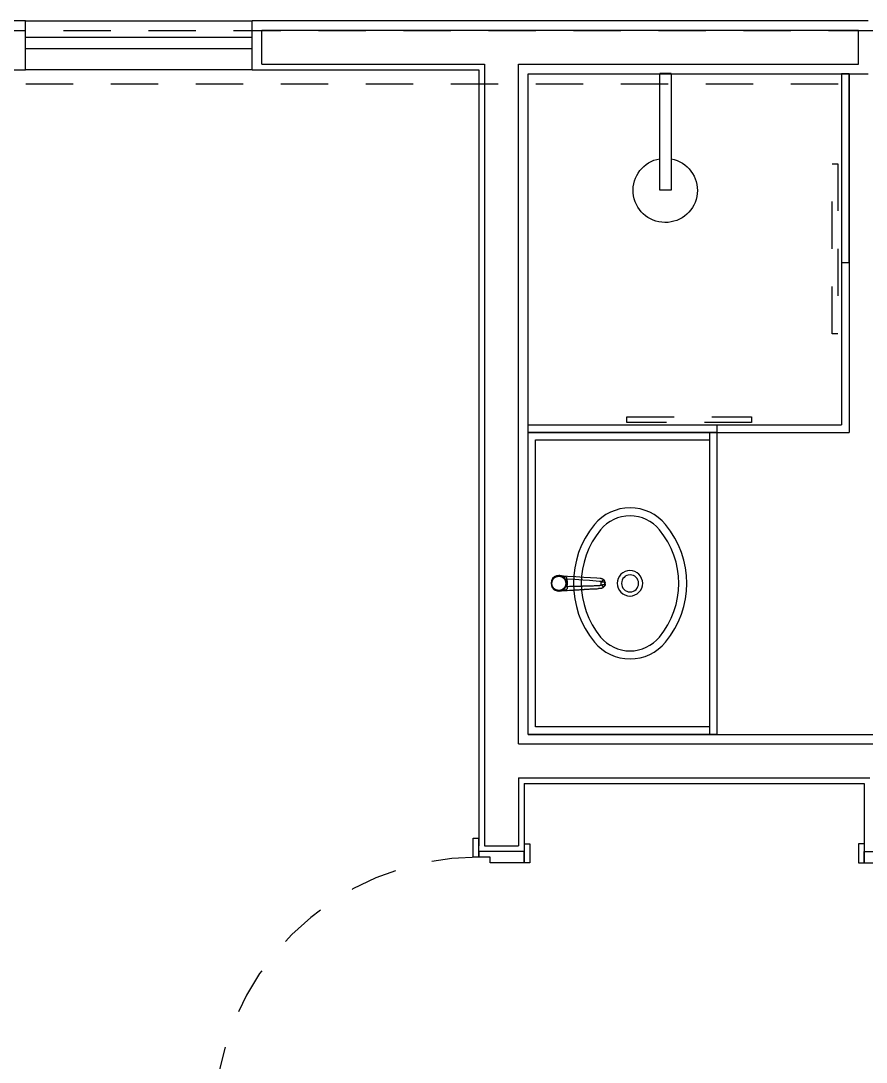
# Model space of a CAD drawing. Header units: millimetres. Extents: x 188.6 to 263.2, y 40.1 to 120.1.
# Drawn here: x 193.094 to 195.331, y 95.802 to 98.56 of the extents above; entities that cross this region are included whole.
import ezdxf

# ---------------------------------------------------------------- set-up
doc = ezdxf.new("R2010")
doc.units = ezdxf.units.MM
doc.linetypes.add('HIDDEN2', pattern=[0.1875, 0.125, -0.0625])
doc.linetypes.add('XREF-TIPO$0$HIDDEN2', pattern=[0.1875, 0.125, -0.0625])
for name, color, linetype in [('ARQ', 8, 'Continuous'), ('ESTR-VIGAS', 11, 'HIDDEN2'), ('ESTRUTURA', 7, 'Continuous')]:
    doc.layers.add(name, color=color, linetype=linetype)

# ---------------------------------------------------------------- blocks, each defined once
blk = doc.blocks.new('COBERTURA_29-09-2016')
at = {"layer": 'ESTR-VIGAS'}
for points in [[(-7.72, 12.155), (-14.92, 12.155)], [(-14.92, 12.015), (-8.14, 12.015)]]:
    blk.add_lwpolyline(points, dxfattribs=at)
blk = doc.blocks.new('XREF-TIPO$0$CHUVEIRO')
at = {"color": 0}
for p, q in [((216.39, 104.5817), (216.39, 104.8912)), ((216.39, 104.8912), (216.42, 104.8912)), ((216.42, 104.8912), (216.42, 104.5817)), ((216.39, 104.5817), (216.42, 104.5817))]:
    blk.add_line(p, q, dxfattribs=at)
at = {"color": 0, "extrusion": (0, 0, -1)}
blk.add_ellipse((216.4058, 104.8916), major_axis=(-0.0851, 0), ratio=1, start_param=4.898771, end_param=10.827741, dxfattribs=at)
blk = doc.blocks.new('XREF-TIPO$0$L59_p')
at = {"color": 252}
blk.add_lwpolyline([(0.1556, 0.0941, 0.358974), (-0.1556, 0.0941, 0.471698), (-0.1556, -0.0941, 0.358974), (0.1556, -0.0941, 0.471698)], format="xyb", close=True, dxfattribs=at)
for points in [[(0.1422, 0.0779, 0.358974), (-0.1422, 0.0779, 0.471698), (-0.1422, -0.0779, 0.358974), (0.1422, -0.0779, 0.471698)], [(0, 0.0225, 1), (0, -0.0225, 1)]]:
    blk.add_lwpolyline(points, format="xyb", close=True)
blk.add_lwpolyline([(0.0335, 0, 336.274616), (0.0335, -0.0004)], format="xyb")
blk = doc.blocks.new('XREF-TIPO$0$1198c35_p')
for p, q in [((-0.0114, 0.0111), (-0.0114, 0.0115)), ((-0.0114, 0.0111), (-0.0114, 0.0111)), ((0.0297, 0.0128), (0.0297, 0.0128)), ((0.0297, 0.0126), (0.0297, 0.0127)), ((0.004, -0.0054), (0.004, -0.0073)), ((0.004, -0.0054), (0.0141, -0.0054)), ((0.0141, -0.0073), (0.004, -0.0073)), ((0.0141, -0.0054), (0.0141, -0.0073)), ((0.0054, -0.0974), (0.0128, -0.0974)), ((0.0061, -0.1075), (0.0121, -0.1075)), ((0.0226, -0.0968), (0.0226, -0.097))]:
    blk.add_line(p, q)
for points in [[(-0.0077, -0.0516, 0), (-0.0078, -0.0508, 0), (-0.0078, -0.0496, 0), (-0.0079, -0.0488, 0), (-0.008, -0.0479, 0), (-0.008, -0.0476, 0), (-0.008, -0.0474, 0), (-0.008, -0.0471, 0), (-0.008, -0.0468, 0), (-0.008, -0.0466, 0), (-0.0081, -0.0463, 0), (-0.0082, -0.0435, 0), (-0.0084, -0.0409, 0), (-0.0086, -0.0384, 0), (-0.0087, -0.0361, 0), (-0.0088, -0.0347, 0), (-0.0089, -0.033, 0), (-0.009, -0.0313, 0), (-0.0091, -0.0297, 0), (-0.0092, -0.0281, 0), (-0.0094, -0.0246, 0), (-0.0096, -0.0211, 0), (-0.0098, -0.0177, 0), (-0.01, -0.0141, 0), (-0.0104, -0.0076, 0), (-0.0108, -0.0012, 0), (-0.0111, 0.005, 0), (-0.0114, 0.0111, 0)], [(-0.0088, -0.0025, 0), (-0.0096, 0.0002, 0), (-0.0102, 0.003, 0), (-0.0109, 0.0065, 0), (-0.0112, 0.0086, 0), (-0.0113, 0.0098, 0), (-0.0114, 0.0105, 0), (-0.0114, 0.0108, 0), (-0.0114, 0.0108, 0), (-0.0114, 0.0109, 0), (-0.0114, 0.011, 0), (-0.0114, 0.011, 0), (-0.0114, 0.0111, 0), (-0.0114, 0.0111, 0), (-0.0114, 0.0111, 0), (-0.0114, 0.0111, 0), (-0.0114, 0.0111, 0), (-0.0114, 0.0111, 0)], [(-0.0086, 0.0036, 0), (-0.0081, 0.0025, 0), (-0.0079, 0.0012, 0), (-0.008, -0.0002, 0), (-0.0084, -0.0016, 0), (-0.0088, -0.0025, 0)], [(-0.0086, 0.0036, 0), (-0.0082, 0.0029, 0), (-0.0075, 0.0019, 0), (-0.0067, 0.001, 0), (-0.0058, 0, 0), (-0.0047, -0.0009, 0), (-0.0035, -0.0019, 0), (-0.0023, -0.0027, 0), (-0.0014, -0.0033, 0), (-0.0005, -0.0037, 0), (0.0005, -0.0042, 0), (0.0014, -0.0046, 0)], [(0.0194, -0.0033, 0), (0.0205, -0.0026, 0), (0.022, -0.0016, 0), (0.0233, -0.0004, 0), (0.0242, 0.0004, 0), (0.0251, 0.0013, 0), (0.0257, 0.0022, 0), (0.0264, 0.0031, 0), (0.027, 0.0042, 0), (0.0277, 0.0053, 0)], [(0.0279, 0.0002, 0), (0.0277, -0.0007, 0), (0.0274, -0.0016, 0), (0.0271, -0.0024, 0), (0.0267, -0.0032, 0), (0.0264, -0.0037, 0), (0.026, -0.0042, 0), (0.0258, -0.0045, 0), (0.0255, -0.0047, 0), (0.0252, -0.005, 0), (0.0248, -0.0052, 0), (0.0244, -0.0054, 0), (0.0242, -0.0055, 0), (0.0239, -0.0056, 0), (0.0236, -0.0057, 0), (0.0232, -0.0058, 0), (0.0227, -0.0059, 0), (0.0221, -0.006, 0), (0.0217, -0.006, 0), (0.0213, -0.0061, 0), (0.0209, -0.0062, 0), (0.0208, -0.0063, 0), (0.0206, -0.0063, 0), (0.0204, -0.0064, 0), (0.0203, -0.0065, 0)], [(0.0297, 0.0125, 0), (0.0285, -0.0088, 0), (0.0273, -0.0301, 0), (0.0259, -0.0514, 0), (0.0247, -0.0689, 0), (0.0234, -0.0865, 0), (0.0227, -0.0952, 0), (0.0226, -0.0962, 0), (0.0226, -0.0966, 0), (0.0226, -0.0968, 0)], [(0.0277, 0.0053, 0), (0.0273, 0.0042, 0), (0.0272, 0.0029, 0), (0.0274, 0.0015, 0), (0.0279, 0.0002, 0)], [(0.0297, 0.0125, 0), (0.0297, 0.0125, 0), (0.0297, 0.0125, 0), (0.0297, 0.0125, 0), (0.0297, 0.0125, 0), (0.0297, 0.0125, 0), (0.0297, 0.0125, 0), (0.0297, 0.0125, 0), (0.0297, 0.0124, 0), (0.0297, 0.0124, 0), (0.0297, 0.0123, 0), (0.0296, 0.0123, 0), (0.0296, 0.0121, 0), (0.0296, 0.0112, 0), (0.0295, 0.0103, 0), (0.0291, 0.0066, 0), (0.0285, 0.0029, 0), (0.0279, 0.0002, 0)], [(0.0011, -0.0071, 0), (0.0011, -0.0071, 0), (0.001, -0.0071, 0), (0.0008, -0.0071, 0), (0.0006, -0.0071, 0), (0.0003, -0.0071, 0), (0, -0.0071, 0), (-0.0008, -0.0073, 0), (-0.0016, -0.0074, 0), (-0.0021, -0.0075, 0), (-0.0027, -0.0075, 0), (-0.003, -0.0076, 0), (-0.0034, -0.0076, 0), (-0.0037, -0.0076, 0), (-0.004, -0.0075, 0), (-0.0042, -0.0075, 0), (-0.0045, -0.0074, 0), (-0.0048, -0.0074, 0), (-0.0051, -0.0073, 0), (-0.0055, -0.0071, 0), (-0.0059, -0.0069, 0), (-0.0061, -0.0067, 0), (-0.0064, -0.0066, 0), (-0.0067, -0.0062, 0), (-0.0071, -0.0059, 0), (-0.0074, -0.0055, 0), (-0.0077, -0.0051, 0), (-0.008, -0.0044, 0), (-0.0084, -0.0037, 0), (-0.0086, -0.0031, 0), (-0.0088, -0.0025, 0)], [(0.0011, -0.0071, 0), (0.0012, -0.0103, 0), (0.0013, -0.0136, 0), (0.0014, -0.0172, 0), (0.0015, -0.021, 0), (0.0016, -0.0245, 0), (0.0017, -0.0281, 0), (0.0017, -0.0293, 0), (0.0017, -0.0303, 0), (0.0017, -0.0312, 0), (0.0017, -0.0322, 0), (0.0018, -0.0332, 0), (0.0019, -0.0389, 0), (0.002, -0.0445, 0), (0.002, -0.0456, 0), (0.002, -0.0467, 0), (0.002, -0.0478, 0), (0.0021, -0.049, 0), (0.0021, -0.0501, 0), (0.0021, -0.0512, 0), (0.0021, -0.0523, 0), (0.0022, -0.0534, 0), (0.0023, -0.0572, 0), (0.0024, -0.0609, 0), (0.0025, -0.0645, 0), (0.0026, -0.0679, 0), (0.0027, -0.0708, 0), (0.0028, -0.0735, 0), (0.0028, -0.0742, 0), (0.0028, -0.0749, 0), (0.0029, -0.0756, 0), (0.0029, -0.0763, 0), (0.0029, -0.077, 0), (0.0029, -0.0777, 0), (0.003, -0.0798, 0), (0.0031, -0.0818, 0), (0.0032, -0.0839, 0), (0.0033, -0.0859, 0), (0.0035, -0.0879, 0), (0.0036, -0.0898, 0), (0.0036, -0.0902, 0), (0.0036, -0.0906, 0), (0.0036, -0.091, 0), (0.0037, -0.0914, 0), (0.0037, -0.0917, 0), (0.0037, -0.0921, 0), (0.0037, -0.0925, 0), (0.0038, -0.0929, 0), (0.0038, -0.0933, 0), (0.0038, -0.0936, 0), (0.0038, -0.0939, 0), (0.0039, -0.0942, 0), (0.0039, -0.0944, 0), (0.0039, -0.0946, 0), (0.0039, -0.0948, 0), (0.004, -0.095, 0), (0.004, -0.0952, 0), (0.0041, -0.0953, 0), (0.0041, -0.0955, 0), (0.0042, -0.0956, 0), (0.0043, -0.096, 0), (0.0045, -0.0963, 0), (0.0047, -0.0966, 0), (0.0049, -0.0969, 0), (0.0051, -0.0971, 0), (0.0054, -0.0974, 0)], [(0.0128, -0.0974, 0), (0.0131, -0.0971, 0), (0.0134, -0.0967, 0), (0.0136, -0.0964, 0), (0.0138, -0.096, 0), (0.014, -0.0957, 0), (0.0141, -0.0954, 0), (0.0143, -0.0948, 0), (0.0144, -0.0943, 0), (0.0144, -0.0937, 0), (0.0144, -0.0931, 0), (0.0151, -0.0844, 0), (0.0164, -0.0669, 0), (0.0176, -0.0494, 0), (0.019, -0.028, 0), (0.0203, -0.0065, 0)], [(0.0203, -0.0065, 0), (0.0188, -0.0069, 0), (0.0173, -0.0071, 0), (0.0157, -0.0072, 0), (0.0141, -0.0073, 0)], [(0.0194, -0.0033, 0), (0.0199, -0.0051, 0), (0.0203, -0.0065, 0)], [(-0.0058, -0.0785, 0), (-0.0059, -0.0776, 0), (-0.0059, -0.0772, 0), (-0.006, -0.0767, 0), (-0.006, -0.0762, 0), (-0.006, -0.0756, 0), (-0.0061, -0.0751, 0), (-0.0061, -0.0748, 0), (-0.0061, -0.0745, 0), (-0.0061, -0.0742, 0), (-0.0063, -0.0726, 0), (-0.0064, -0.0709, 0), (-0.0065, -0.0691, 0), (-0.0066, -0.0672, 0), (-0.0068, -0.0652, 0), (-0.0069, -0.0632, 0), (-0.007, -0.0614, 0), (-0.0072, -0.0597, 0), (-0.0073, -0.0579, 0), (-0.0074, -0.0561, 0), (-0.0074, -0.0556, 0), (-0.0075, -0.0551, 0), (-0.0075, -0.0549, 0), (-0.0075, -0.0548, 0), (-0.0075, -0.0547, 0), (-0.0075, -0.0544, 0), (-0.0076, -0.054, 0), (-0.0076, -0.0534, 0), (-0.0076, -0.0527, 0), (-0.0077, -0.0518, 0), (-0.0077, -0.0516, 0)], [(-0.0039, -0.0992, 0), (-0.004, -0.0989, 0), (-0.0041, -0.0984, 0), (-0.0042, -0.0979, 0), (-0.0043, -0.0976, 0), (-0.0043, -0.0975, 0), (-0.0043, -0.0975, 0), (-0.0043, -0.0975, 0), (-0.0043, -0.0974, 0), (-0.0043, -0.0974, 0), (-0.0043, -0.0974, 0), (-0.0043, -0.0974, 0), (-0.0043, -0.0974, 0), (-0.0043, -0.0974, 0), (-0.0043, -0.0974, 0), (-0.0043, -0.0974, 0), (-0.0045, -0.0962, 0), (-0.0045, -0.0954, 0), (-0.0046, -0.0947, 0), (-0.0046, -0.0939, 0), (-0.0047, -0.0932, 0), (-0.0048, -0.0925, 0), (-0.0048, -0.0918, 0), (-0.0049, -0.0913, 0), (-0.0049, -0.0907, 0), (-0.0049, -0.0902, 0), (-0.005, -0.0897, 0)], [(-0.0002, -0.1049, 0), (-0.001, -0.1041, 0), (-0.0018, -0.1032, 0), (-0.0024, -0.1023, 0), (-0.003, -0.1014, 0), (-0.0033, -0.1007, 0), (-0.0036, -0.1001, 0), (-0.0038, -0.0994, 0), (-0.0039, -0.0992, 0)], [(0.0054, -0.0974, 0), (0.005, -0.0977, 0), (0.0047, -0.0981, 0), (0.0043, -0.0985, 0), (0.0039, -0.099, 0), (0.0035, -0.0994, 0), (0.0032, -0.0998, 0), (0.0028, -0.1003, 0), (0.0024, -0.1007, 0), (0.0021, -0.1011, 0), (0.0017, -0.1015, 0), (0.0014, -0.1019, 0), (0.0011, -0.1023, 0), (0.0009, -0.1027, 0), (0.0006, -0.103, 0), (0.0004, -0.1034, 0), (0.0002, -0.1036, 0), (0.0001, -0.1039, 0), (-0.0001, -0.1041, 0), (-0.0002, -0.1043, 0), (-0.0002, -0.1045, 0), (-0.0003, -0.1046, 0), (-0.0003, -0.1048, 0), (-0.0003, -0.1048, 0), (-0.0002, -0.1049, 0)], [(0.0061, -0.1075, 0), (0.0047, -0.1075, 0), (0.0033, -0.1071, 0), (0.0021, -0.1066, 0), (0.0015, -0.1063, 0)], [(0.0059, -0.1082, 0), (0.0056, -0.1081, 0), (0.005, -0.1079, 0), (0.0045, -0.1078, 0), (0.004, -0.1076, 0), (0.0036, -0.1074, 0), (0.003, -0.1071, 0), (0.0025, -0.1069, 0), (0.0021, -0.1066, 0)], [(0.0054, -0.0974, 0), (0.0054, -0.0981, 0), (0.0055, -0.0988, 0), (0.0055, -0.0996, 0), (0.0056, -0.1003, 0), (0.0056, -0.101, 0), (0.0057, -0.1016, 0), (0.0057, -0.1023, 0), (0.0057, -0.103, 0), (0.0058, -0.1036, 0), (0.0058, -0.1042, 0), (0.0059, -0.1046, 0), (0.0059, -0.105, 0), (0.0059, -0.1054, 0), (0.0059, -0.1058, 0), (0.006, -0.1063, 0), (0.006, -0.1066, 0), (0.006, -0.1069, 0), (0.0061, -0.1072, 0), (0.0061, -0.1074, 0), (0.0061, -0.1075, 0)], [(0.0061, -0.1075, 0), (0.0064, -0.1077, 0), (0.0069, -0.1079, 0), (0.0072, -0.1081, 0), (0.0074, -0.1081, 0), (0.0077, -0.1082, 0), (0.0078, -0.1082, 0), (0.0079, -0.1083, 0), (0.008, -0.1083, 0), (0.0081, -0.1083, 0)], [(0.0081, -0.1083, 0), (0.0071, -0.1083, 0), (0.007, -0.1083, 0)], [(0.007, -0.1083, 0), (0.008, -0.1084, 0), (0.0088, -0.1085, 0), (0.0095, -0.1084, 0), (0.0103, -0.1084, 0), (0.011, -0.1084, 0)], [(0.0081, -0.1083, 0), (0.0082, -0.1083, 0), (0.0084, -0.1084, 0), (0.0085, -0.1084, 0), (0.0086, -0.1084, 0), (0.0087, -0.1084, 0), (0.0088, -0.1084, 0), (0.0089, -0.1084, 0), (0.0089, -0.1084, 0), (0.0089, -0.1084, 0), (0.009, -0.1084, 0), (0.009, -0.1084, 0), (0.0091, -0.1084, 0), (0.0091, -0.1084, 0), (0.0092, -0.1084, 0), (0.0092, -0.1084, 0), (0.0093, -0.1084, 0), (0.0094, -0.1084, 0), (0.0095, -0.1084, 0), (0.0096, -0.1084, 0), (0.0098, -0.1083, 0), (0.0101, -0.1083, 0)], [(0.0101, -0.1083, 0), (0.0102, -0.1083, 0), (0.0103, -0.1082, 0), (0.0104, -0.1082, 0), (0.0107, -0.1082, 0), (0.0109, -0.1081, 0), (0.0111, -0.108, 0), (0.0114, -0.1079, 0), (0.0116, -0.1078, 0), (0.0121, -0.1075, 0)], [(0.011, -0.1084, 0), (0.0101, -0.1083, 0)], [(0.0121, -0.1075, 0), (0.0121, -0.1074, 0), (0.0121, -0.1072, 0), (0.0121, -0.107, 0), (0.0121, -0.1068, 0), (0.0122, -0.1065, 0), (0.0122, -0.1061, 0), (0.0122, -0.1057, 0), (0.0123, -0.1052, 0), (0.0123, -0.1047, 0), (0.0123, -0.1042, 0), (0.0124, -0.1036, 0), (0.0124, -0.103, 0), (0.0125, -0.1024, 0), (0.0125, -0.102, 0), (0.0125, -0.1013, 0), (0.0126, -0.1005, 0), (0.0126, -0.0998, 0), (0.0127, -0.0991, 0), (0.0127, -0.0986, 0), (0.0127, -0.098, 0), (0.0128, -0.0974, 0)], [(0.0121, -0.1075, 0), (0.0135, -0.1075, 0), (0.0148, -0.1071, 0), (0.0161, -0.1066, 0), (0.0166, -0.1063, 0)], [(0.0128, -0.0974, 0), (0.0138, -0.0984, 0), (0.0147, -0.0995, 0), (0.0156, -0.1005, 0), (0.0164, -0.1015, 0), (0.0171, -0.1025, 0), (0.0177, -0.1033, 0), (0.0181, -0.1039, 0), (0.0183, -0.1044, 0), (0.0184, -0.1048, 0), (0.0184, -0.1049, 0)], [(0.0184, -0.1049, 0), (0.018, -0.1053, 0), (0.0176, -0.1056, 0), (0.0172, -0.1059, 0), (0.0171, -0.106, 0), (0.017, -0.1061, 0), (0.0169, -0.1061, 0), (0.0168, -0.1062, 0), (0.0167, -0.1062, 0), (0.0167, -0.1062, 0), (0.0166, -0.1063, 0), (0.0166, -0.1063, 0), (0.0166, -0.1063, 0), (0.0166, -0.1063, 0)], [(0.0222, -0.0989, 0), (0.0222, -0.0989, 0), (0.0219, -0.0997, 0), (0.0215, -0.1006, 0), (0.0211, -0.1014, 0), (0.0206, -0.1024, 0), (0.0199, -0.1033, 0), (0.0192, -0.1041, 0), (0.0184, -0.1049, 0)], [(0.0226, -0.097, 0), (0.0226, -0.097, 0), (0.0225, -0.0975, 0), (0.0224, -0.0979, 0), (0.0223, -0.0984, 0), (0.0222, -0.0989, 0), (0.0222, -0.0989, 0)]]:
    blk.add_polyline3d(points)
blk.add_circle((0.0091, 0.0144), 0.0191)
for centre, radius, start, end in [((0.0091, 0.0144), 0.0207, 0, 211.2083), ((0.0091, 0.0144), 0.0204, 284.4666, 255.5334), ((0.0091, 0.0144), 0.0195, 0, 180), ((0.0091, 0.0144), 0.0195, 180, 0), ((0.0091, 0.0144), 0.0195, 180, 270), ((0.0091, 0.0144), 0.0195, 270, 0), ((0.0091, 0.0144), 0.0207, 334.1045, 0), ((-0.568, 0.0551), 0.5726, 353.7595, 354.015), ((0.0039, 0.0193), 0.0265, 264.0406, 270.134), ((0.009, 0.0145), 0.0205, 248.4737, 255.9324), ((0.0092, 0.0145), 0.0205, 284.0619, 300.0027), ((3.0095, 0.1438), 3.0235, 184.2155, 184.4292), ((0.0089, -0.095), 0.0135, 227.2407, 236.8896), ((0.0083, -0.0975), 0.0109, 257.2283, 263.0963), ((0.0098, -0.0976), 0.0109, 276.4456, 282.3614), ((0.0092, -0.0949), 0.0136, 282.4001, 303.0332)]:
    blk.add_arc(centre, radius, start, end)
blk = doc.blocks.new('XREF-TIPO$0$A$C2D591F4F')
at = {"color": 0}
blk.add_blockref('XREF-TIPO$0$L59_p', (0.2, 0.209), dxfattribs=at)
at = {"color": 0, "rotation": 180}
blk.add_blockref('XREF-TIPO$0$1198c35_p', (0.2091, 0.035), dxfattribs=at)
blk = doc.blocks.new('XREF-TIPO$0$PORTA 70')
at = {"color": 0}
for p, q in [((36.2665, 23.8835), (36.2815, 23.8835)), ((36.2665, 23.8335), (36.2665, 23.8835)), ((36.2815, 23.8335), (36.2815, 23.8835)), ((36.4015, 23.8685), (36.4165, 23.8685)), ((36.4015, 23.8685), (36.4015, 23.8185)), ((36.4165, 23.8685), (36.4165, 23.8185)), ((36.2815, 23.8335), (36.2665, 23.8335)), ((36.2815, 23.8485), (36.2815, 23.8335)), ((36.4015, 23.8485), (36.2815, 23.8485)), ((36.3115, 23.8335), (36.2815, 23.8335)), ((36.3115, 23.8185), (36.3115, 23.8335)), ((36.4015, 23.8185), (36.4015, 23.8485)), ((36.4015, 23.8185), (36.3115, 23.8185)), ((36.4165, 23.8185), (36.4015, 23.8185)), ((36.3115, 23.1485), (36.4015, 23.1485)), ((36.3115, 23.1335), (36.3115, 23.1485)), ((36.4015, 23.1485), (36.4165, 23.1485)), ((36.4015, 23.1185), (36.4015, 23.1485)), ((36.4015, 23.1485), (36.4015, 23.0985)), ((36.4165, 23.1485), (36.4165, 23.0985)), ((36.2665, 23.0835), (36.2665, 23.1335)), ((36.2815, 23.1335), (36.3115, 23.1335)), ((36.2815, 23.0835), (36.2815, 23.1335)), ((36.2815, 23.1185), (36.4015, 23.1185)), ((36.4165, 23.0985), (36.4015, 23.0985)), ((36.2815, 23.0835), (36.2665, 23.0835))]:
    blk.add_line(p, q, dxfattribs=at)
blk.add_lwpolyline([(36.2815, 23.1635), (36.2815, 23.1335), (35.5815, 23.1335), (35.5815, 23.1635)], close=True, dxfattribs=at)
at = {"color": 0, "linetype": 'XREF-TIPO$0$HIDDEN2'}
blk.add_arc((36.2815, 23.1335), 0.7, 90, 180, dxfattribs=at)
blk = doc.blocks.new('A$C0BE265FA')
at = {"layer": 'ARQ'}
for p, q in [((-18.215, 10.6653), (-20.785, 10.6653)), ((-18.215, 10.5352), (-18.215, 10.6653)), ((-18.215, 10.6652), (-17.615, 10.6652)), ((-17.615, 10.5352), (-17.615, 10.6653)), ((-15.985, 10.6653), (-17.615, 10.6653)), ((-17.59, 10.5503), (-17.59, 10.6402)), ((-17.59, 10.6402), (-16.01, 10.6402)), ((-16.01, 10.5502), (-16.01, 10.6402)), ((-17.59, 10.5503), (-17, 10.5503)), ((-17, 10.5503), (-17, 8.4803)), ((-16.91, 10.5502), (-16.01, 10.5502)), ((-16.91, 8.7502), (-16.91, 10.5502)), ((-19.5451, 10.5352), (-18.215, 10.5352)), ((-17.615, 10.5352), (-18.215, 10.5352)), ((-17.615, 10.5352), (-17.015, 10.5352)), ((-17.015, 10.5352), (-17.015, 8.4803)), ((-16.885, 10.5252), (-15.985, 10.5252)), ((-16.885, 8.7752), (-16.885, 10.5252)), ((-16.055, 10.5252), (-16.055, 9.5952)), ((-16.035, 10.5252), (-16.035, 9.5752)), ((-16.885, 9.5952), (-16.055, 9.5952)), ((-16.405, 9.5752), (-16.405, 8.7752)), ((-16.385, 9.5752), (-16.035, 9.5752)), ((-16.385, 9.5752), (-16.385, 8.7752)), ((-16.865, 9.5552), (-16.405, 9.5552)), ((-16.865, 8.7952), (-16.865, 9.5552)), ((-16.885, 8.7752), (-15.385, 8.7752)), ((-16.405, 8.7952), (-16.865, 8.7952)), ((-16.9099, 8.7502), (-15.3599, 8.7502)), ((-16.91, 8.6602), (-15.98, 8.6602)), ((-16.91, 8.6602), (-16.91, 8.4803)), ((-16.895, 8.6452), (-15.995, 8.6452)), ((-16.895, 8.6452), (-16.895, 8.4803)), ((-15.995, 8.6452), (-15.995, 8.4803)), ((-17, 8.4803), (-16.91, 8.4803))]:
    blk.add_line(p, q, dxfattribs=at)
at = {"layer": 'ARQ', "linetype": 'Continuous'}
for p, q in [((-17.615, 10.621), (-18.215, 10.621)), ((-17.615, 10.591), (-18.215, 10.591))]:
    blk.add_line(p, q, dxfattribs=at)
at = {"layer": 'ARQ'}
for points in [[(-16.055, 10.0252), (-16.035, 10.0252), (-16.035, 10.5252), (-16.055, 10.5252)], [(-16.055, 10.0252), (-16.035, 10.0252), (-16.035, 10.5252), (-16.055, 10.5252)], [(-16.885, 9.5952), (-16.385, 9.5952), (-16.385, 9.5752), (-16.885, 9.5752)], [(-16.885, 9.5952), (-16.385, 9.5952), (-16.385, 9.5752), (-16.885, 9.5752)], [(-16.885, 9.5752), (-16.385, 9.5752), (-16.385, 8.7752), (-16.885, 8.7752)], [(-16.885, 9.5752), (-16.385, 9.5752), (-16.385, 8.7752), (-16.885, 8.7752)]]:
    blk.add_lwpolyline(points, close=True, dxfattribs=at)
at = {"layer": 'ARQ', "linetype": 'XREF-TIPO$0$HIDDEN2'}
for points in [[(-16.0798, 10.2866), (-16.0648, 10.2866), (-16.0648, 9.8366), (-16.0798, 9.8366)], [(-16.0798, 10.2866), (-16.0648, 10.2866), (-16.0648, 9.8366), (-16.0798, 9.8366)], [(-16.6232, 9.616), (-16.2932, 9.616), (-16.2932, 9.601), (-16.6232, 9.601)], [(-16.6232, 9.616), (-16.2932, 9.616), (-16.2932, 9.601), (-16.6232, 9.601)]]:
    blk.add_lwpolyline(points, close=True, dxfattribs=at)
at = {"layer": 'ARQ'}
for name, p, rotation in [('XREF-TIPO$0$CHUVEIRO', (199.884, 115.1078), 180), ('XREF-TIPO$0$A$C2D591F4F', (-16.824, 9.3752), 270)]:
    blk.add_blockref(name, p, dxfattribs=dict(at, rotation=rotation))
blk.add_blockref('XREF-TIPO$0$PORTA 70', (-53.2965, -15.3832), dxfattribs=at)
at = {"layer": 'ARQ', "xscale": -1}
blk.add_blockref('XREF-TIPO$0$PORTA 70', (20.4065, -15.3832), dxfattribs=at)

msp = doc.modelspace()

# ---------------------------------------------------------------- block references
at = {"layer": 'ESTRUTURA'}
msp.add_blockref('COBERTURA_29-09-2016', (206.677, 86.3784), dxfattribs=at)

# ---------------------------------------------------------------- next in the draw order: block references
at = {"layer": 'ARQ'}
msp.add_blockref('A$C0BE265FA', (211.3213, 87.8947), dxfattribs=at)

doc.saveas('drawing.dxf')
